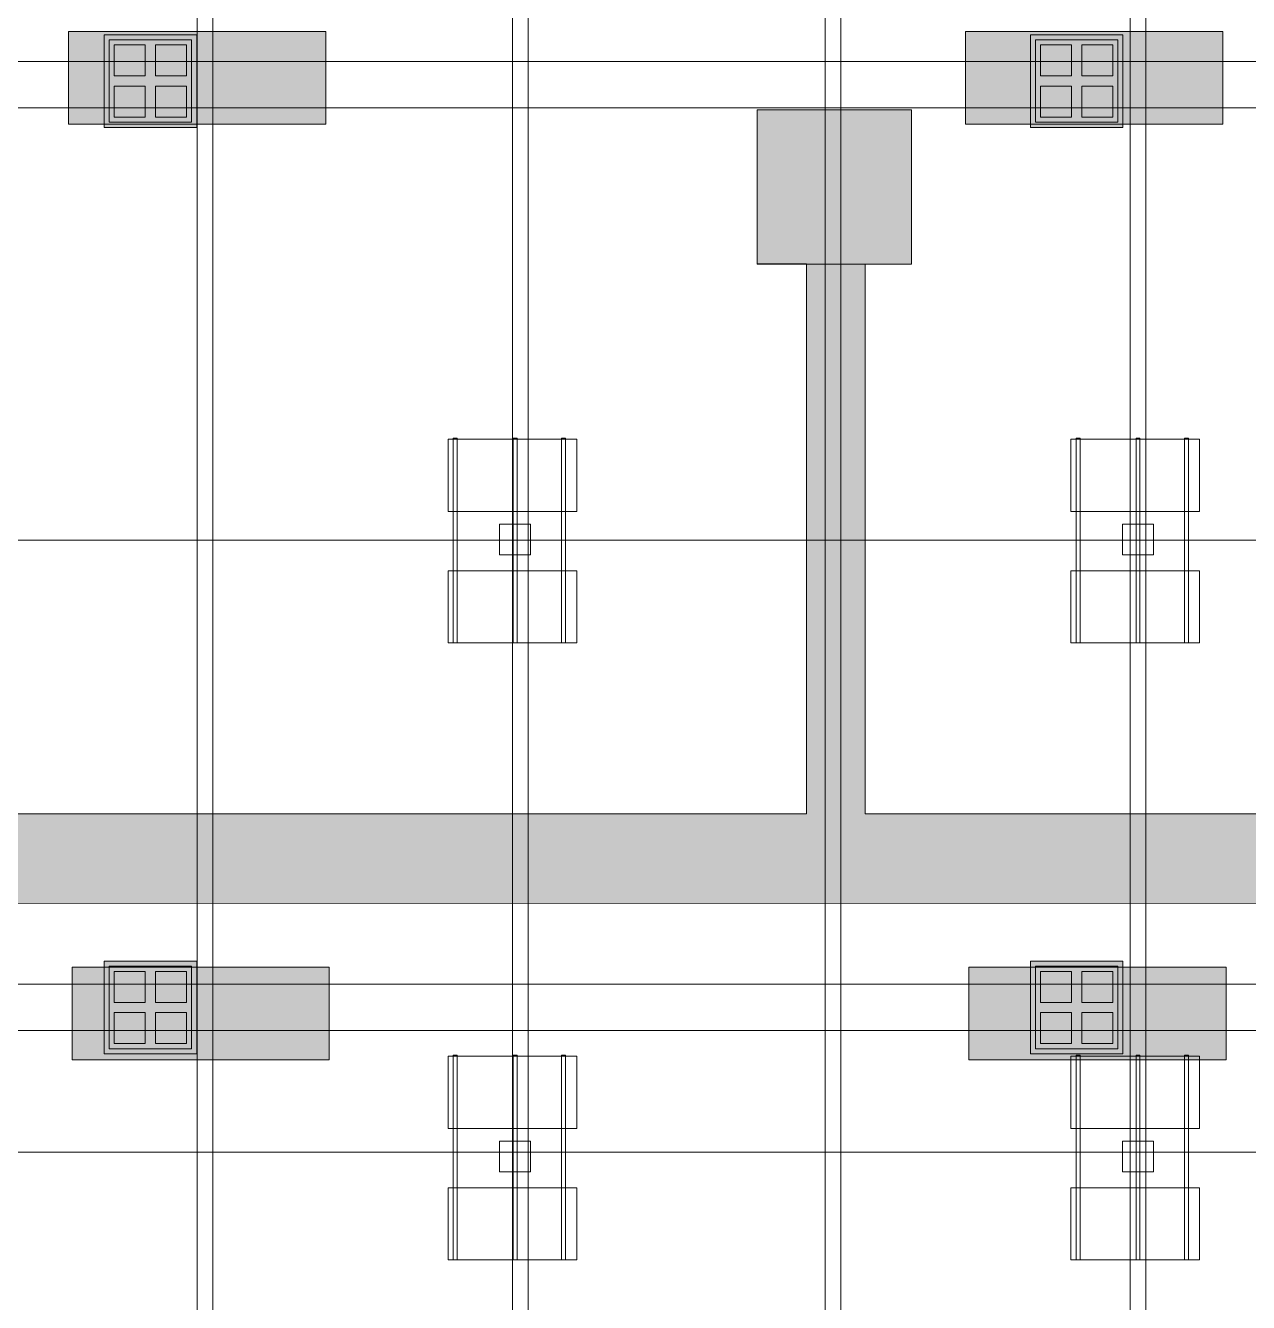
# Model space of a CAD drawing. Header units: inches. Extents: x -10671 to 1761, y -674 to 7170.
# Drawn here: x -8346.8 to -7871.5, y 3143.7 to 3639.8 of the extents above; entities that cross this region are included whole.
import ezdxf

# ---------------------------------------------------------------- set-up
doc = ezdxf.new("R2010")
doc.units = ezdxf.units.IN
doc.header["$LTSCALE"] = 19.2
doc.header["$MEASUREMENT"] = 0
for name, color, linetype, lineweight, true_color in [('DWG-bldg-utility box', 3, 'Continuous', 18, 0x00ff00), ('Venue-Ceiling-HVAC', 7, 'Continuous', 5, 0xbbbbbb), ('Venue-NO HANG ZONE', 7, 'Continuous', 15, 0xdd0000), ('Venue-Rigging Steel-High', 7, 'Continuous', 5, 0x800000), ('Venue-Rigging Steel-Low', 7, 'Continuous', 5, 0x0000dd)]:
    doc.layers.add(name, color=color, linetype=linetype, lineweight=lineweight, true_color=true_color)
for name, color, linetype, lineweight in [('Venue-Ceiling-Lights', 7, 'Continuous', 5), ('Venue-Ceiling-Lights Circuits', 7, 'Continuous', 5), ('Venue-Floor Pockets', 7, 'Continuous', 5)]:
    doc.layers.add(name, color=color, linetype=linetype, lineweight=lineweight)

# ---------------------------------------------------------------- blocks, each defined once
blk = doc.blocks.new('FLOORBOX')
at = {"layer": 'Venue-Floor Pockets', "linetype": 'Continuous', "lineweight": 0, "true_color": 0xaaaaaa}
blk.add_hatch(color=253, dxfattribs=at).paths.add_polyline_path([(-18, 18), (18, 18), (18, -18), (-18, -18)])
at = {"layer": 'Venue-Floor Pockets', "linetype": 'Continuous', "lineweight": 0, "true_color": 0xbbbbbb}
blk.add_hatch(color=9, dxfattribs=at).paths.add_polyline_path([(-16, 16), (16, 16), (16, -16), (-16, -16)])
at = {"layer": 'Venue-Floor Pockets', "linetype": 'Continuous', "lineweight": 0, "true_color": 0xdddddd}
for points in [[(-14, 14), (-2, 14), (-2, 2), (-14, 2)], [(2, 14), (14, 14), (14, 2), (2, 2)], [(-14, -2), (-2, -2), (-2, -14), (-14, -14)], [(2, -2), (14, -2), (14, -14), (2, -14)]]:
    blk.add_hatch(color=254, dxfattribs=at).paths.add_polyline_path(points)
at = {"layer": 'Venue-Floor Pockets', "color": 7, "linetype": 'Continuous', "lineweight": 5, "flags": 128}
for points in [[(-18, 18), (18, 18), (18, -18), (-18, -18)], [(-16, 16), (16, 16), (16, -16), (-16, -16)], [(-14, 14), (-2, 14), (-2, 2), (-14, 2)], [(2, 14), (14, 14), (14, 2), (2, 2)], [(-14, -2), (-2, -2), (-2, -14), (-14, -14)], [(2, -2), (14, -2), (14, -14), (2, -14)]]:
    blk.add_lwpolyline(points, close=True, dxfattribs=at)
blk = doc.blocks.new('Group-6-1')
at = {"layer": 'Venue-Ceiling-HVAC'}
for points in [[(-8062.47, 3547.08, 360.05), (-8062.47, 3547.08, 390.05), (-8062.47, 3607.08, 390.05), (-8062.47, 3607.08, 360.05)], [(-8062.47, 3607.08, 360.05), (-8062.47, 3607.08, 390.05), (-8002.47, 3607.08, 390.05), (-8002.47, 3607.08, 360.05)], [(-8062.47, 3547.08, 360.05), (-8062.47, 3607.08, 360.05), (-8002.47, 3607.08, 360.05), (-8002.47, 3547.08, 360.05)], [(-8062.47, 3547.08, 390.05), (-8062.47, 3607.08, 390.05), (-8002.47, 3607.08, 390.05), (-8002.47, 3547.08, 390.05)], [(-8002.47, 3607.08, 360.05), (-8002.47, 3607.08, 390.05), (-8002.47, 3547.08, 390.05), (-8002.47, 3547.08, 360.05)], [(-8002.47, 3547.08, 360.05), (-8002.47, 3547.08, 390.05), (-8062.47, 3547.08, 390.05), (-8062.47, 3547.08, 360.05)]]:
    blk.add_3dface(points, dxfattribs=at)
blk = doc.blocks.new('Group-10-1')
at = {"layer": 'Venue-Ceiling-HVAC'}
blk.add_blockref('Group-6-1', (0, 0), dxfattribs=at)
blk = doc.blocks.new('Group-445-1')
at = {"layer": 'Venue-Ceiling-Lights', "color": 7, "linetype": 'Continuous', "lineweight": 5}
for points in [[(-8182.57, 3399.93, 355.98), (-8182.57, 3399.93, 359.98), (-8182.57, 3427.93, 359.98), (-8182.57, 3427.93, 355.98)], [(-8182.57, 3427.93, 355.98), (-8182.57, 3427.93, 359.98), (-8132.57, 3427.93, 359.98), (-8132.57, 3427.93, 355.98)], [(-8132.57, 3427.93, 359.98), (-8182.57, 3427.93, 359.98), (-8182.57, 3399.93, 359.98), (-8132.57, 3399.93, 359.98)], [(-8132.57, 3399.93, 355.98), (-8182.57, 3399.93, 355.98), (-8182.57, 3427.93, 355.98), (-8132.57, 3427.93, 355.98)], [(-8132.57, 3427.93, 355.98), (-8132.57, 3427.93, 359.98), (-8132.57, 3399.93, 359.98), (-8132.57, 3399.93, 355.98)], [(-8132.57, 3399.93, 355.98), (-8132.57, 3399.93, 359.98), (-8182.57, 3399.93, 359.98), (-8182.57, 3399.93, 355.98)]]:
    blk.add_3dface(points, dxfattribs=at)
blk = doc.blocks.new('Group-446-1')
at = {"layer": 'Venue-Ceiling-Lights', "color": 7, "linetype": 'Continuous', "lineweight": 5}
for points in [[(-8138.42, 3399.93, 360.05), (-8138.42, 3399.93, 361.05), (-8138.42, 3479.51, 361.05), (-8138.42, 3479.51, 360.05)], [(-8138.42, 3479.51, 360.05), (-8138.42, 3479.51, 361.05), (-8136.92, 3479.51, 361.05), (-8136.92, 3479.51, 360.05)], [(-8136.92, 3479.51, 361.05), (-8138.42, 3479.51, 361.05), (-8138.42, 3399.93, 361.05), (-8136.92, 3399.93, 361.05)], [(-8136.92, 3399.93, 360.05), (-8138.42, 3399.93, 360.05), (-8138.42, 3479.51, 360.05), (-8136.92, 3479.51, 360.05)], [(-8136.92, 3479.51, 360.05), (-8136.92, 3479.51, 361.05), (-8136.92, 3399.93, 361.05), (-8136.92, 3399.93, 360.05)], [(-8136.92, 3399.93, 360.05), (-8136.92, 3399.93, 361.05), (-8138.42, 3399.93, 361.05), (-8138.42, 3399.93, 360.05)]]:
    blk.add_3dface(points, dxfattribs=at)
blk = doc.blocks.new('Group-447-1')
at = {"layer": 'Venue-Ceiling-Lights', "color": 7, "linetype": 'Continuous', "lineweight": 5}
for points in [[(-8157.24, 3399.93, 360.05), (-8157.24, 3399.93, 361.05), (-8157.24, 3479.51, 361.05), (-8157.24, 3479.51, 360.05)], [(-8157.24, 3479.51, 360.05), (-8157.24, 3479.51, 361.05), (-8155.74, 3479.51, 361.05), (-8155.74, 3479.51, 360.05)], [(-8155.74, 3479.51, 361.05), (-8157.24, 3479.51, 361.05), (-8157.24, 3399.93, 361.05), (-8155.74, 3399.93, 361.05)], [(-8155.74, 3399.93, 360.05), (-8157.24, 3399.93, 360.05), (-8157.24, 3479.51, 360.05), (-8155.74, 3479.51, 360.05)], [(-8155.74, 3479.51, 360.05), (-8155.74, 3479.51, 361.05), (-8155.74, 3399.93, 361.05), (-8155.74, 3399.93, 360.05)], [(-8155.74, 3399.93, 360.05), (-8155.74, 3399.93, 361.05), (-8157.24, 3399.93, 361.05), (-8157.24, 3399.93, 360.05)]]:
    blk.add_3dface(points, dxfattribs=at)
blk = doc.blocks.new('Group-448-1')
at = {"layer": 'Venue-Ceiling-Lights', "color": 7, "linetype": 'Continuous', "lineweight": 5}
for points in [[(-8180.52, 3399.93, 360.05), (-8180.52, 3399.93, 361.05), (-8180.52, 3479.51, 361.05), (-8180.52, 3479.51, 360.05)], [(-8180.52, 3479.51, 360.05), (-8180.52, 3479.51, 361.05), (-8179.02, 3479.51, 361.05), (-8179.02, 3479.51, 360.05)], [(-8179.02, 3479.51, 361.05), (-8180.52, 3479.51, 361.05), (-8180.52, 3399.93, 361.05), (-8179.02, 3399.93, 361.05)], [(-8179.02, 3399.93, 360.05), (-8180.52, 3399.93, 360.05), (-8180.52, 3479.51, 360.05), (-8179.02, 3479.51, 360.05)], [(-8179.02, 3479.51, 360.05), (-8179.02, 3479.51, 361.05), (-8179.02, 3399.93, 361.05), (-8179.02, 3399.93, 360.05)], [(-8179.02, 3399.93, 360.05), (-8179.02, 3399.93, 361.05), (-8180.52, 3399.93, 361.05), (-8180.52, 3399.93, 360.05)]]:
    blk.add_3dface(points, dxfattribs=at)
blk = doc.blocks.new('Group-449-1')
at = {"layer": 'Venue-Ceiling-Lights', "color": 7, "linetype": 'Continuous', "lineweight": 5}
for points in [[(-8182.57, 3451.08, 355.98), (-8182.57, 3451.08, 359.98), (-8182.57, 3479.08, 359.98), (-8182.57, 3479.08, 355.98)], [(-8182.57, 3479.08, 355.98), (-8182.57, 3479.08, 359.98), (-8132.57, 3479.08, 359.98), (-8132.57, 3479.08, 355.98)], [(-8132.57, 3479.08, 359.98), (-8182.57, 3479.08, 359.98), (-8182.57, 3451.08, 359.98), (-8132.57, 3451.08, 359.98)], [(-8132.57, 3451.08, 355.98), (-8182.57, 3451.08, 355.98), (-8182.57, 3479.08, 355.98), (-8132.57, 3479.08, 355.98)], [(-8132.57, 3479.08, 355.98), (-8132.57, 3479.08, 359.98), (-8132.57, 3451.08, 359.98), (-8132.57, 3451.08, 355.98)], [(-8132.57, 3451.08, 355.98), (-8132.57, 3451.08, 359.98), (-8182.57, 3451.08, 359.98), (-8182.57, 3451.08, 355.98)]]:
    blk.add_3dface(points, dxfattribs=at)
blk = doc.blocks.new('Group-450-1')
at = {"layer": 'Venue-Ceiling-Lights', "color": 7, "linetype": 'Continuous', "lineweight": 5}
for points in [[(-8162.53, 3446.16, 350), (-8162.53, 3446.16, 356), (-8150.53, 3446.16, 356), (-8150.53, 3446.16, 350)], [(-8162.53, 3434.16, 350), (-8162.53, 3434.16, 356), (-8162.53, 3446.16, 356), (-8162.53, 3446.16, 350)], [(-8150.53, 3446.16, 356), (-8162.53, 3446.16, 356), (-8162.53, 3434.16, 356), (-8150.53, 3434.16, 356)], [(-8150.53, 3434.16, 350), (-8162.53, 3434.16, 350), (-8162.53, 3446.16, 350), (-8150.53, 3446.16, 350)], [(-8150.53, 3446.16, 350), (-8150.53, 3446.16, 356), (-8150.53, 3434.16, 356), (-8150.53, 3434.16, 350)], [(-8150.53, 3434.16, 350), (-8150.53, 3434.16, 356), (-8162.53, 3434.16, 356), (-8162.53, 3434.16, 350)]]:
    blk.add_3dface(points, dxfattribs=at)
blk = doc.blocks.new('Group-451-1')
at = {"layer": 'Venue-Ceiling-Lights', "color": 7}
for name in ['Group-449-1', 'Group-448-1', 'Group-447-1', 'Group-446-1', 'Group-445-1']:
    blk.add_blockref(name, (0, 0), dxfattribs=at)
at = {"layer": 'Venue-Ceiling-Lights', "color": 1, "true_color": 0xff0000}
blk.add_blockref('Group-450-1', (0, 0), dxfattribs=at)
blk = doc.blocks.new('Group-452-1')
at = {"layer": 'Venue-Ceiling-Lights', "color": 7, "linetype": 'Continuous', "lineweight": 5}
for points in [[(-8182.57, 3160.18, 355.98), (-8182.57, 3160.18, 359.98), (-8182.57, 3188.18, 359.98), (-8182.57, 3188.18, 355.98)], [(-8182.57, 3188.18, 355.98), (-8182.57, 3188.18, 359.98), (-8132.57, 3188.18, 359.98), (-8132.57, 3188.18, 355.98)], [(-8132.57, 3188.18, 359.98), (-8182.57, 3188.18, 359.98), (-8182.57, 3160.18, 359.98), (-8132.57, 3160.18, 359.98)], [(-8132.57, 3160.18, 355.98), (-8182.57, 3160.18, 355.98), (-8182.57, 3188.18, 355.98), (-8132.57, 3188.18, 355.98)], [(-8132.57, 3188.18, 355.98), (-8132.57, 3188.18, 359.98), (-8132.57, 3160.18, 359.98), (-8132.57, 3160.18, 355.98)], [(-8132.57, 3160.18, 355.98), (-8132.57, 3160.18, 359.98), (-8182.57, 3160.18, 359.98), (-8182.57, 3160.18, 355.98)]]:
    blk.add_3dface(points, dxfattribs=at)
blk = doc.blocks.new('Group-453-1')
at = {"layer": 'Venue-Ceiling-Lights', "color": 7, "linetype": 'Continuous', "lineweight": 5}
for points in [[(-8138.42, 3160.18, 360.05), (-8138.42, 3160.18, 361.05), (-8138.42, 3239.77, 361.05), (-8138.42, 3239.77, 360.05)], [(-8138.42, 3239.77, 360.05), (-8138.42, 3239.77, 361.05), (-8136.92, 3239.77, 361.05), (-8136.92, 3239.77, 360.05)], [(-8136.92, 3239.77, 361.05), (-8138.42, 3239.77, 361.05), (-8138.42, 3160.18, 361.05), (-8136.92, 3160.18, 361.05)], [(-8136.92, 3160.18, 360.05), (-8138.42, 3160.18, 360.05), (-8138.42, 3239.77, 360.05), (-8136.92, 3239.77, 360.05)], [(-8136.92, 3239.77, 360.05), (-8136.92, 3239.77, 361.05), (-8136.92, 3160.18, 361.05), (-8136.92, 3160.18, 360.05)], [(-8136.92, 3160.18, 360.05), (-8136.92, 3160.18, 361.05), (-8138.42, 3160.18, 361.05), (-8138.42, 3160.18, 360.05)]]:
    blk.add_3dface(points, dxfattribs=at)
blk = doc.blocks.new('Group-454-1')
at = {"layer": 'Venue-Ceiling-Lights', "color": 7, "linetype": 'Continuous', "lineweight": 5}
for points in [[(-8157.24, 3160.18, 360.05), (-8157.24, 3160.18, 361.05), (-8157.24, 3239.77, 361.05), (-8157.24, 3239.77, 360.05)], [(-8157.24, 3239.77, 360.05), (-8157.24, 3239.77, 361.05), (-8155.74, 3239.77, 361.05), (-8155.74, 3239.77, 360.05)], [(-8155.74, 3239.77, 361.05), (-8157.24, 3239.77, 361.05), (-8157.24, 3160.18, 361.05), (-8155.74, 3160.18, 361.05)], [(-8155.74, 3160.18, 360.05), (-8157.24, 3160.18, 360.05), (-8157.24, 3239.77, 360.05), (-8155.74, 3239.77, 360.05)], [(-8155.74, 3239.77, 360.05), (-8155.74, 3239.77, 361.05), (-8155.74, 3160.18, 361.05), (-8155.74, 3160.18, 360.05)], [(-8155.74, 3160.18, 360.05), (-8155.74, 3160.18, 361.05), (-8157.24, 3160.18, 361.05), (-8157.24, 3160.18, 360.05)]]:
    blk.add_3dface(points, dxfattribs=at)
blk = doc.blocks.new('Group-455-1')
at = {"layer": 'Venue-Ceiling-Lights', "color": 7, "linetype": 'Continuous', "lineweight": 5}
for points in [[(-8180.52, 3160.18, 360.05), (-8180.52, 3160.18, 361.05), (-8180.52, 3239.77, 361.05), (-8180.52, 3239.77, 360.05)], [(-8180.52, 3239.77, 360.05), (-8180.52, 3239.77, 361.05), (-8179.02, 3239.77, 361.05), (-8179.02, 3239.77, 360.05)], [(-8179.02, 3239.77, 361.05), (-8180.52, 3239.77, 361.05), (-8180.52, 3160.18, 361.05), (-8179.02, 3160.18, 361.05)], [(-8179.02, 3160.18, 360.05), (-8180.52, 3160.18, 360.05), (-8180.52, 3239.77, 360.05), (-8179.02, 3239.77, 360.05)], [(-8179.02, 3239.77, 360.05), (-8179.02, 3239.77, 361.05), (-8179.02, 3160.18, 361.05), (-8179.02, 3160.18, 360.05)], [(-8179.02, 3160.18, 360.05), (-8179.02, 3160.18, 361.05), (-8180.52, 3160.18, 361.05), (-8180.52, 3160.18, 360.05)]]:
    blk.add_3dface(points, dxfattribs=at)
blk = doc.blocks.new('Group-456-1')
at = {"layer": 'Venue-Ceiling-Lights', "color": 7, "linetype": 'Continuous', "lineweight": 5}
for points in [[(-8182.57, 3211.33, 355.98), (-8182.57, 3211.33, 359.98), (-8182.57, 3239.33, 359.98), (-8182.57, 3239.33, 355.98)], [(-8182.57, 3239.33, 355.98), (-8182.57, 3239.33, 359.98), (-8132.57, 3239.33, 359.98), (-8132.57, 3239.33, 355.98)], [(-8132.57, 3239.33, 359.98), (-8182.57, 3239.33, 359.98), (-8182.57, 3211.33, 359.98), (-8132.57, 3211.33, 359.98)], [(-8132.57, 3211.33, 355.98), (-8182.57, 3211.33, 355.98), (-8182.57, 3239.33, 355.98), (-8132.57, 3239.33, 355.98)], [(-8132.57, 3239.33, 355.98), (-8132.57, 3239.33, 359.98), (-8132.57, 3211.33, 359.98), (-8132.57, 3211.33, 355.98)], [(-8132.57, 3211.33, 355.98), (-8132.57, 3211.33, 359.98), (-8182.57, 3211.33, 359.98), (-8182.57, 3211.33, 355.98)]]:
    blk.add_3dface(points, dxfattribs=at)
blk = doc.blocks.new('Group-457-1')
at = {"layer": 'Venue-Ceiling-Lights', "color": 7, "linetype": 'Continuous', "lineweight": 5}
for points in [[(-8162.53, 3206.41, 350), (-8162.53, 3206.41, 356), (-8150.53, 3206.41, 356), (-8150.53, 3206.41, 350)], [(-8162.53, 3194.41, 350), (-8162.53, 3194.41, 356), (-8162.53, 3206.41, 356), (-8162.53, 3206.41, 350)], [(-8150.53, 3206.41, 356), (-8162.53, 3206.41, 356), (-8162.53, 3194.41, 356), (-8150.53, 3194.41, 356)], [(-8150.53, 3194.41, 350), (-8162.53, 3194.41, 350), (-8162.53, 3206.41, 350), (-8150.53, 3206.41, 350)], [(-8150.53, 3206.41, 350), (-8150.53, 3206.41, 356), (-8150.53, 3194.41, 356), (-8150.53, 3194.41, 350)], [(-8150.53, 3194.41, 350), (-8150.53, 3194.41, 356), (-8162.53, 3194.41, 356), (-8162.53, 3194.41, 350)]]:
    blk.add_3dface(points, dxfattribs=at)
blk = doc.blocks.new('Group-458-1')
at = {"layer": 'Venue-Ceiling-Lights', "color": 7}
for name in ['Group-456-1', 'Group-455-1', 'Group-454-1', 'Group-453-1', 'Group-452-1']:
    blk.add_blockref(name, (0, 0), dxfattribs=at)
at = {"layer": 'Venue-Ceiling-Lights', "color": 1, "true_color": 0xff0000}
blk.add_blockref('Group-457-1', (0, 0), dxfattribs=at)
blk = doc.blocks.new('Group-550-1')
at = {"layer": 'Venue-Ceiling-Lights', "color": 7, "linetype": 'Continuous', "lineweight": 5}
for points in [[(-7940.49, 3399.93, 355.98), (-7940.49, 3399.93, 359.98), (-7940.49, 3427.93, 359.98), (-7940.49, 3427.93, 355.98)], [(-7940.49, 3427.93, 355.98), (-7940.49, 3427.93, 359.98), (-7890.49, 3427.93, 359.98), (-7890.49, 3427.93, 355.98)], [(-7890.49, 3427.93, 359.98), (-7940.49, 3427.93, 359.98), (-7940.49, 3399.93, 359.98), (-7890.49, 3399.93, 359.98)], [(-7890.49, 3399.93, 355.98), (-7940.49, 3399.93, 355.98), (-7940.49, 3427.93, 355.98), (-7890.49, 3427.93, 355.98)], [(-7890.49, 3427.93, 355.98), (-7890.49, 3427.93, 359.98), (-7890.49, 3399.93, 359.98), (-7890.49, 3399.93, 355.98)], [(-7890.49, 3399.93, 355.98), (-7890.49, 3399.93, 359.98), (-7940.49, 3399.93, 359.98), (-7940.49, 3399.93, 355.98)]]:
    blk.add_3dface(points, dxfattribs=at)
blk = doc.blocks.new('Group-551-1')
at = {"layer": 'Venue-Ceiling-Lights', "color": 7, "linetype": 'Continuous', "lineweight": 5}
for points in [[(-7896.34, 3399.93, 360.05), (-7896.34, 3399.93, 361.05), (-7896.34, 3479.51, 361.05), (-7896.34, 3479.51, 360.05)], [(-7896.34, 3479.51, 360.05), (-7896.34, 3479.51, 361.05), (-7894.84, 3479.51, 361.05), (-7894.84, 3479.51, 360.05)], [(-7894.84, 3479.51, 361.05), (-7896.34, 3479.51, 361.05), (-7896.34, 3399.93, 361.05), (-7894.84, 3399.93, 361.05)], [(-7894.84, 3399.93, 360.05), (-7896.34, 3399.93, 360.05), (-7896.34, 3479.51, 360.05), (-7894.84, 3479.51, 360.05)], [(-7894.84, 3479.51, 360.05), (-7894.84, 3479.51, 361.05), (-7894.84, 3399.93, 361.05), (-7894.84, 3399.93, 360.05)], [(-7894.84, 3399.93, 360.05), (-7894.84, 3399.93, 361.05), (-7896.34, 3399.93, 361.05), (-7896.34, 3399.93, 360.05)]]:
    blk.add_3dface(points, dxfattribs=at)
blk = doc.blocks.new('Group-552-1')
at = {"layer": 'Venue-Ceiling-Lights', "color": 7, "linetype": 'Continuous', "lineweight": 5}
for points in [[(-7915.16, 3399.93, 360.05), (-7915.16, 3399.93, 361.05), (-7915.16, 3479.51, 361.05), (-7915.16, 3479.51, 360.05)], [(-7915.16, 3479.51, 360.05), (-7915.16, 3479.51, 361.05), (-7913.66, 3479.51, 361.05), (-7913.66, 3479.51, 360.05)], [(-7913.66, 3479.51, 361.05), (-7915.16, 3479.51, 361.05), (-7915.16, 3399.93, 361.05), (-7913.66, 3399.93, 361.05)], [(-7913.66, 3399.93, 360.05), (-7915.16, 3399.93, 360.05), (-7915.16, 3479.51, 360.05), (-7913.66, 3479.51, 360.05)], [(-7913.66, 3479.51, 360.05), (-7913.66, 3479.51, 361.05), (-7913.66, 3399.93, 361.05), (-7913.66, 3399.93, 360.05)], [(-7913.66, 3399.93, 360.05), (-7913.66, 3399.93, 361.05), (-7915.16, 3399.93, 361.05), (-7915.16, 3399.93, 360.05)]]:
    blk.add_3dface(points, dxfattribs=at)
blk = doc.blocks.new('Group-553-1')
at = {"layer": 'Venue-Ceiling-Lights', "color": 7, "linetype": 'Continuous', "lineweight": 5}
for points in [[(-7938.43, 3399.93, 360.05), (-7938.43, 3399.93, 361.05), (-7938.43, 3479.51, 361.05), (-7938.43, 3479.51, 360.05)], [(-7938.43, 3479.51, 360.05), (-7938.43, 3479.51, 361.05), (-7936.93, 3479.51, 361.05), (-7936.93, 3479.51, 360.05)], [(-7936.93, 3479.51, 361.05), (-7938.43, 3479.51, 361.05), (-7938.43, 3399.93, 361.05), (-7936.93, 3399.93, 361.05)], [(-7936.93, 3399.93, 360.05), (-7938.43, 3399.93, 360.05), (-7938.43, 3479.51, 360.05), (-7936.93, 3479.51, 360.05)], [(-7936.93, 3479.51, 360.05), (-7936.93, 3479.51, 361.05), (-7936.93, 3399.93, 361.05), (-7936.93, 3399.93, 360.05)], [(-7936.93, 3399.93, 360.05), (-7936.93, 3399.93, 361.05), (-7938.43, 3399.93, 361.05), (-7938.43, 3399.93, 360.05)]]:
    blk.add_3dface(points, dxfattribs=at)
blk = doc.blocks.new('Group-554-1')
at = {"layer": 'Venue-Ceiling-Lights', "color": 7, "linetype": 'Continuous', "lineweight": 5}
for points in [[(-7940.49, 3451.08, 355.98), (-7940.49, 3451.08, 359.98), (-7940.49, 3479.08, 359.98), (-7940.49, 3479.08, 355.98)], [(-7940.49, 3479.08, 355.98), (-7940.49, 3479.08, 359.98), (-7890.49, 3479.08, 359.98), (-7890.49, 3479.08, 355.98)], [(-7890.49, 3479.08, 359.98), (-7940.49, 3479.08, 359.98), (-7940.49, 3451.08, 359.98), (-7890.49, 3451.08, 359.98)], [(-7890.49, 3451.08, 355.98), (-7940.49, 3451.08, 355.98), (-7940.49, 3479.08, 355.98), (-7890.49, 3479.08, 355.98)], [(-7890.49, 3479.08, 355.98), (-7890.49, 3479.08, 359.98), (-7890.49, 3451.08, 359.98), (-7890.49, 3451.08, 355.98)], [(-7890.49, 3451.08, 355.98), (-7890.49, 3451.08, 359.98), (-7940.49, 3451.08, 359.98), (-7940.49, 3451.08, 355.98)]]:
    blk.add_3dface(points, dxfattribs=at)
blk = doc.blocks.new('Group-555-1')
at = {"layer": 'Venue-Ceiling-Lights', "color": 7, "linetype": 'Continuous', "lineweight": 5}
for points in [[(-7920.44, 3446.16, 350), (-7920.44, 3446.16, 356), (-7908.44, 3446.16, 356), (-7908.44, 3446.16, 350)], [(-7920.44, 3434.16, 350), (-7920.44, 3434.16, 356), (-7920.44, 3446.16, 356), (-7920.44, 3446.16, 350)], [(-7908.44, 3446.16, 356), (-7920.44, 3446.16, 356), (-7920.44, 3434.16, 356), (-7908.44, 3434.16, 356)], [(-7908.44, 3434.16, 350), (-7920.44, 3434.16, 350), (-7920.44, 3446.16, 350), (-7908.44, 3446.16, 350)], [(-7908.44, 3446.16, 350), (-7908.44, 3446.16, 356), (-7908.44, 3434.16, 356), (-7908.44, 3434.16, 350)], [(-7908.44, 3434.16, 350), (-7908.44, 3434.16, 356), (-7920.44, 3434.16, 356), (-7920.44, 3434.16, 350)]]:
    blk.add_3dface(points, dxfattribs=at)
blk = doc.blocks.new('Group-556-1')
at = {"layer": 'Venue-Ceiling-Lights', "color": 7}
for name in ['Group-554-1', 'Group-553-1', 'Group-552-1', 'Group-551-1', 'Group-550-1']:
    blk.add_blockref(name, (0, 0), dxfattribs=at)
at = {"layer": 'Venue-Ceiling-Lights', "color": 1, "true_color": 0xff0000}
blk.add_blockref('Group-555-1', (0, 0), dxfattribs=at)
blk = doc.blocks.new('Group-557-1')
at = {"layer": 'Venue-Ceiling-Lights', "color": 7, "linetype": 'Continuous', "lineweight": 5}
for points in [[(-7940.49, 3160.18, 355.98), (-7940.49, 3160.18, 359.98), (-7940.49, 3188.18, 359.98), (-7940.49, 3188.18, 355.98)], [(-7940.49, 3188.18, 355.98), (-7940.49, 3188.18, 359.98), (-7890.49, 3188.18, 359.98), (-7890.49, 3188.18, 355.98)], [(-7890.49, 3188.18, 359.98), (-7940.49, 3188.18, 359.98), (-7940.49, 3160.18, 359.98), (-7890.49, 3160.18, 359.98)], [(-7890.49, 3160.18, 355.98), (-7940.49, 3160.18, 355.98), (-7940.49, 3188.18, 355.98), (-7890.49, 3188.18, 355.98)], [(-7890.49, 3188.18, 355.98), (-7890.49, 3188.18, 359.98), (-7890.49, 3160.18, 359.98), (-7890.49, 3160.18, 355.98)], [(-7890.49, 3160.18, 355.98), (-7890.49, 3160.18, 359.98), (-7940.49, 3160.18, 359.98), (-7940.49, 3160.18, 355.98)]]:
    blk.add_3dface(points, dxfattribs=at)
blk = doc.blocks.new('Group-558-1')
at = {"layer": 'Venue-Ceiling-Lights', "color": 7, "linetype": 'Continuous', "lineweight": 5}
for points in [[(-7896.34, 3160.18, 360.05), (-7896.34, 3160.18, 361.05), (-7896.34, 3239.77, 361.05), (-7896.34, 3239.77, 360.05)], [(-7896.34, 3239.77, 360.05), (-7896.34, 3239.77, 361.05), (-7894.84, 3239.77, 361.05), (-7894.84, 3239.77, 360.05)], [(-7894.84, 3239.77, 361.05), (-7896.34, 3239.77, 361.05), (-7896.34, 3160.18, 361.05), (-7894.84, 3160.18, 361.05)], [(-7894.84, 3160.18, 360.05), (-7896.34, 3160.18, 360.05), (-7896.34, 3239.77, 360.05), (-7894.84, 3239.77, 360.05)], [(-7894.84, 3239.77, 360.05), (-7894.84, 3239.77, 361.05), (-7894.84, 3160.18, 361.05), (-7894.84, 3160.18, 360.05)], [(-7894.84, 3160.18, 360.05), (-7894.84, 3160.18, 361.05), (-7896.34, 3160.18, 361.05), (-7896.34, 3160.18, 360.05)]]:
    blk.add_3dface(points, dxfattribs=at)
blk = doc.blocks.new('Group-559-1')
at = {"layer": 'Venue-Ceiling-Lights', "color": 7, "linetype": 'Continuous', "lineweight": 5}
for points in [[(-7915.16, 3160.18, 360.05), (-7915.16, 3160.18, 361.05), (-7915.16, 3239.77, 361.05), (-7915.16, 3239.77, 360.05)], [(-7915.16, 3239.77, 360.05), (-7915.16, 3239.77, 361.05), (-7913.66, 3239.77, 361.05), (-7913.66, 3239.77, 360.05)], [(-7913.66, 3239.77, 361.05), (-7915.16, 3239.77, 361.05), (-7915.16, 3160.18, 361.05), (-7913.66, 3160.18, 361.05)], [(-7913.66, 3160.18, 360.05), (-7915.16, 3160.18, 360.05), (-7915.16, 3239.77, 360.05), (-7913.66, 3239.77, 360.05)], [(-7913.66, 3239.77, 360.05), (-7913.66, 3239.77, 361.05), (-7913.66, 3160.18, 361.05), (-7913.66, 3160.18, 360.05)], [(-7913.66, 3160.18, 360.05), (-7913.66, 3160.18, 361.05), (-7915.16, 3160.18, 361.05), (-7915.16, 3160.18, 360.05)]]:
    blk.add_3dface(points, dxfattribs=at)
blk = doc.blocks.new('Group-560-1')
at = {"layer": 'Venue-Ceiling-Lights', "color": 7, "linetype": 'Continuous', "lineweight": 5}
for points in [[(-7938.43, 3160.18, 360.05), (-7938.43, 3160.18, 361.05), (-7938.43, 3239.77, 361.05), (-7938.43, 3239.77, 360.05)], [(-7938.43, 3239.77, 360.05), (-7938.43, 3239.77, 361.05), (-7936.93, 3239.77, 361.05), (-7936.93, 3239.77, 360.05)], [(-7936.93, 3239.77, 361.05), (-7938.43, 3239.77, 361.05), (-7938.43, 3160.18, 361.05), (-7936.93, 3160.18, 361.05)], [(-7936.93, 3160.18, 360.05), (-7938.43, 3160.18, 360.05), (-7938.43, 3239.77, 360.05), (-7936.93, 3239.77, 360.05)], [(-7936.93, 3239.77, 360.05), (-7936.93, 3239.77, 361.05), (-7936.93, 3160.18, 361.05), (-7936.93, 3160.18, 360.05)], [(-7936.93, 3160.18, 360.05), (-7936.93, 3160.18, 361.05), (-7938.43, 3160.18, 361.05), (-7938.43, 3160.18, 360.05)]]:
    blk.add_3dface(points, dxfattribs=at)
blk = doc.blocks.new('Group-561-1')
at = {"layer": 'Venue-Ceiling-Lights', "color": 7, "linetype": 'Continuous', "lineweight": 5}
for points in [[(-7940.49, 3211.33, 355.98), (-7940.49, 3211.33, 359.98), (-7940.49, 3239.33, 359.98), (-7940.49, 3239.33, 355.98)], [(-7940.49, 3239.33, 355.98), (-7940.49, 3239.33, 359.98), (-7890.49, 3239.33, 359.98), (-7890.49, 3239.33, 355.98)], [(-7890.49, 3239.33, 359.98), (-7940.49, 3239.33, 359.98), (-7940.49, 3211.33, 359.98), (-7890.49, 3211.33, 359.98)], [(-7890.49, 3211.33, 355.98), (-7940.49, 3211.33, 355.98), (-7940.49, 3239.33, 355.98), (-7890.49, 3239.33, 355.98)], [(-7890.49, 3239.33, 355.98), (-7890.49, 3239.33, 359.98), (-7890.49, 3211.33, 359.98), (-7890.49, 3211.33, 355.98)], [(-7890.49, 3211.33, 355.98), (-7890.49, 3211.33, 359.98), (-7940.49, 3211.33, 359.98), (-7940.49, 3211.33, 355.98)]]:
    blk.add_3dface(points, dxfattribs=at)
blk = doc.blocks.new('Group-562-1')
at = {"layer": 'Venue-Ceiling-Lights', "color": 7, "linetype": 'Continuous', "lineweight": 5}
for points in [[(-7920.44, 3206.41, 350), (-7920.44, 3206.41, 356), (-7908.44, 3206.41, 356), (-7908.44, 3206.41, 350)], [(-7920.44, 3194.41, 350), (-7920.44, 3194.41, 356), (-7920.44, 3206.41, 356), (-7920.44, 3206.41, 350)], [(-7908.44, 3206.41, 356), (-7920.44, 3206.41, 356), (-7920.44, 3194.41, 356), (-7908.44, 3194.41, 356)], [(-7908.44, 3194.41, 350), (-7920.44, 3194.41, 350), (-7920.44, 3206.41, 350), (-7908.44, 3206.41, 350)], [(-7908.44, 3206.41, 350), (-7908.44, 3206.41, 356), (-7908.44, 3194.41, 356), (-7908.44, 3194.41, 350)], [(-7908.44, 3194.41, 350), (-7908.44, 3194.41, 356), (-7920.44, 3194.41, 356), (-7920.44, 3194.41, 350)]]:
    blk.add_3dface(points, dxfattribs=at)
blk = doc.blocks.new('Group-563-1')
at = {"layer": 'Venue-Ceiling-Lights', "color": 7}
for name in ['Group-561-1', 'Group-560-1', 'Group-559-1', 'Group-558-1', 'Group-557-1']:
    blk.add_blockref(name, (0, 0), dxfattribs=at)
at = {"layer": 'Venue-Ceiling-Lights', "color": 1, "true_color": 0xff0000}
blk.add_blockref('Group-562-1', (0, 0), dxfattribs=at)

msp = doc.modelspace()

# ---------------------------------------------------------------- hatches: boundary and pattern name
at = {"layer": 'Venue-Ceiling-HVAC', "linetype": 'Continuous', "lineweight": 0, "true_color": 0xbbbbbb}
msp.add_hatch(color=9, dxfattribs=at).paths.add_polyline_path([(-9130.05, 3298.51), (-9130.45, 3549.75), (-9148.2, 3549.75), (-9148.2, 3607.52), (-9087.49, 3607.52), (-9087.49, 3549.75), (-9106.04, 3549.75), (-9106.04, 3331.57), (-8597.21, 3331.57), (-8597.21, 3546.64), (-8614, 3546.64), (-8614, 3609.77), (-8553.96, 3609.77), (-8553.96, 3546.54), (-8573.27, 3546.54), (-8573.27, 3333.55), (-8043.26, 3333.55), (-8043.26, 3547.23), (-8062.45, 3547.23), (-8062.45, 3607.05), (-8002.49, 3607.02), (-8002.49, 3547.09), (-8020.51, 3547.09), (-8020.51, 3333.54), (-7490.93, 3333.54), (-7490.93, 3547.51), (-7509.78, 3547.51), (-7509.78, 3607.69), (-7449.78, 3607.69), (-7449.78, 3547.63), (-7467.8, 3547.63), (-7467.8, 3333.6), (-6956.37, 3333.59), (-6956.47, 3545.19), (-6975.25, 3545.2), (-6975.15, 3605.25), (-6915.19, 3605.25), (-6915.19, 3545.29), (-6933.49, 3545.29), (-6933.43, 3333.42), (-6452.07, 3334.3), (-6452.07, 3551.08), (-6470.84, 3551.08), (-6470.84, 3611.08), (-6410.84, 3611.08), (-6410.84, 3551.08), (-6429.09, 3551.08), (-6429.03, 3333.63), (-6297.67, 3333.91), (-6297.74, 3299.1)])
at = {"layer": 'Venue-NO HANG ZONE', "linetype": 'Continuous', "lineweight": 0}
for points in [[(-8330.02, 3601.51), (-8330.02, 3637.51), (-8230.02, 3637.51), (-8230.02, 3601.51)], [(-7981.49, 3601.51), (-7981.49, 3637.51), (-7881.49, 3637.51), (-7881.49, 3601.51)], [(-8328.71, 3237.9), (-8328.71, 3273.9), (-8228.71, 3273.9), (-8228.71, 3237.9)], [(-7980.17, 3237.9), (-7980.17, 3273.9), (-7880.17, 3273.9), (-7880.17, 3237.9)]]:
    msp.add_hatch(color=7, dxfattribs=at).paths.add_polyline_path(points)

# ---------------------------------------------------------------- linework, layer by layer
at = {"layer": 'Venue-Ceiling-HVAC', "flags": 128}
for points in [[(-8573.27, 3333.55), (-8043.26, 3333.55), (-8043.26, 3547.23), (-8062.45, 3547.23), (-8062.45, 3607.05), (-8002.49, 3607.02), (-8002.49, 3547.09), (-8020.51, 3547.09), (-8020.51, 3333.54), (-7490.93, 3333.54), (-7490.93, 3547.51), (-7509.78, 3547.51), (-7509.78, 3607.69), (-7449.78, 3607.69)], [(-6297.74, 3299.1), (-9130.05, 3298.51)]]:
    msp.add_lwpolyline(points, dxfattribs=at)
at = {"layer": 'Venue-Ceiling-Lights Circuits', "color": 7, "linetype": 'Continuous', "lineweight": 5}
for p, q in [((-9940.79, 3439.89), (-6227.6, 3439.89)), ((-9940.79, 3202.05), (-6227.6, 3202.05))]:
    msp.add_line(p, q, dxfattribs=at)
at = {"layer": 'Venue-NO HANG ZONE', "flags": 128}
for points in [[(-8330.02, 3601.51), (-8330.02, 3637.51), (-8230.02, 3637.51), (-8230.02, 3601.51)], [(-7981.49, 3601.51), (-7981.49, 3637.51), (-7881.49, 3637.51), (-7881.49, 3601.51)], [(-8328.71, 3237.9), (-8328.71, 3273.9), (-8228.71, 3273.9), (-8228.71, 3237.9)], [(-7980.17, 3237.9), (-7980.17, 3273.9), (-7880.17, 3273.9), (-7880.17, 3237.9)]]:
    msp.add_lwpolyline(points, close=True, dxfattribs=at)
at = {"layer": 'Venue-Rigging Steel-High'}
for p, q in [((-8280.02, 259.52), (-8280.02, 3975.62)), ((-8274.02, 259.52), (-8274.02, 3975.62)), ((-8157.48, 259.52), (-8157.48, 3975.62)), ((-8151.48, 259.52), (-8151.48, 3975.62)), ((-8035.94, 259.52), (-8035.94, 3975.62)), ((-8029.94, 259.52), (-8029.94, 3975.62)), ((-7917.44, 259.52), (-7917.44, 3975.62)), ((-7911.44, 259.52), (-7911.44, 3975.62))]:
    msp.add_line(p, q, dxfattribs=at)
at = {"layer": 'Venue-Rigging Steel-Low'}
for p, q in [((-6848.73, 3625.86), (-9347.48, 3625.86)), ((-6848.73, 3607.86), (-9347.48, 3607.86)), ((-6848.73, 3267.4), (-9347.48, 3267.4)), ((-6848.73, 3249.4), (-9347.48, 3249.4))]:
    msp.add_line(p, q, dxfattribs=at)

# ---------------------------------------------------------------- block references
at = {"layer": 'DWG-bldg-utility box', "rotation": 90}
for p in [(-8298.26, 3618.29), (-7938.26, 3618.29), (-8298.26, 3258.29), (-7938.26, 3258.29)]:
    msp.add_blockref('FLOORBOX', p, dxfattribs=at)
at = {"layer": 'Venue-Ceiling-HVAC'}
msp.add_blockref('Group-10-1', (0, 0), dxfattribs=at)
at = {"layer": 'Venue-Ceiling-Lights', "color": 7}
for name in ['Group-451-1', 'Group-556-1', 'Group-458-1', 'Group-563-1']:
    msp.add_blockref(name, (0, 0), dxfattribs=at)

doc.saveas('drawing.dxf')
